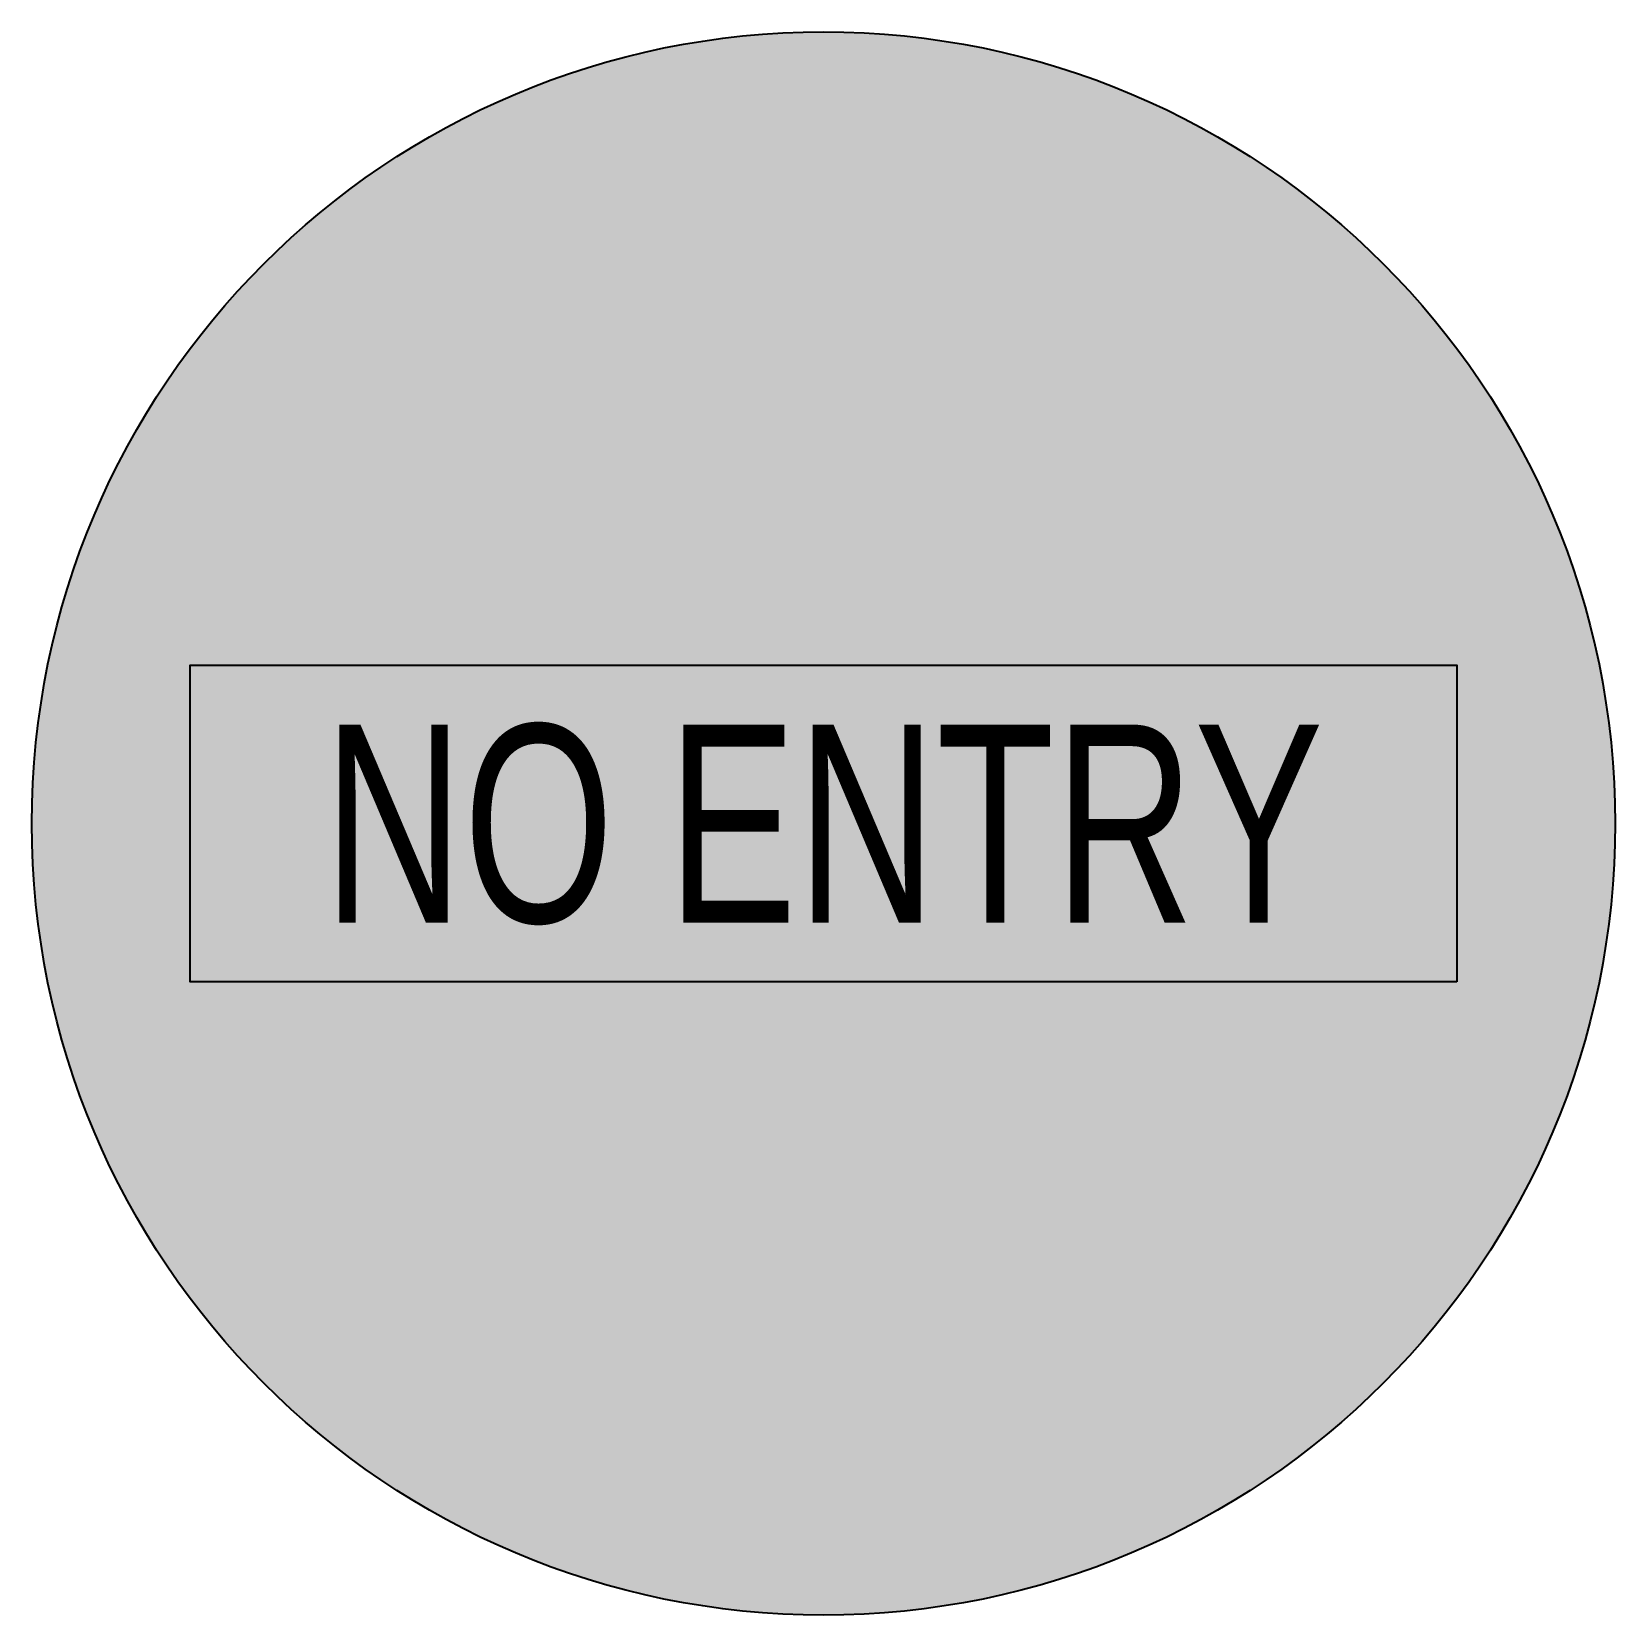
# Model space of a CAD drawing. Header units: millimetres. Extents: x -200 to 200, y -200 to 200.
import ezdxf
from ezdxf.enums import TextEntityAlignment as Align

# ---------------------------------------------------------------- set-up
doc = ezdxf.new("R2010")
doc.units = ezdxf.units.MM
doc.header["$LTSCALE"] = 10
doc.header["$MEASUREMENT"] = 0
doc.layers.get('0').update_dxf_attribs({"linetype": 'CONTINUOUS'})
doc.styles.add('SASB', font='sanss___.ttf')

msp = doc.modelspace()

# ---------------------------------------------------------------- hatches: boundary and pattern name
h = msp.add_hatch(color=10)
h.dxf.hatch_style = 1
h.paths.add_polyline_path([(160, -40), (-160, -40), (-160, 40), (160, 40)], flags=16)
edge = h.paths.add_edge_path()
edge.add_arc((0, 0), 200, 0, 360)
h = msp.add_hatch(color=255)
h.dxf.hatch_style = 1
h.paths.add_polyline_path([(160, -40), (-160, -40), (-160, 40), (160, 40)])

# ---------------------------------------------------------------- linework, layer by layer
at = {"color": 10, "flags": 128}
msp.add_lwpolyline([(160, -40), (-160, -40), (-160, 40), (160, 40)], close=True, dxfattribs=at)
at = {"color": 10}
msp.add_circle((0, 0), 200, dxfattribs=at)

# ---------------------------------------------------------------- texts
at = {"color": 10, "style": 'SASB', "width": 0.7}
msp.add_text('NO ENTRY', height=50, dxfattribs=at).set_placement((0, 0), align=Align.MIDDLE)

doc.saveas('drawing.dxf')
